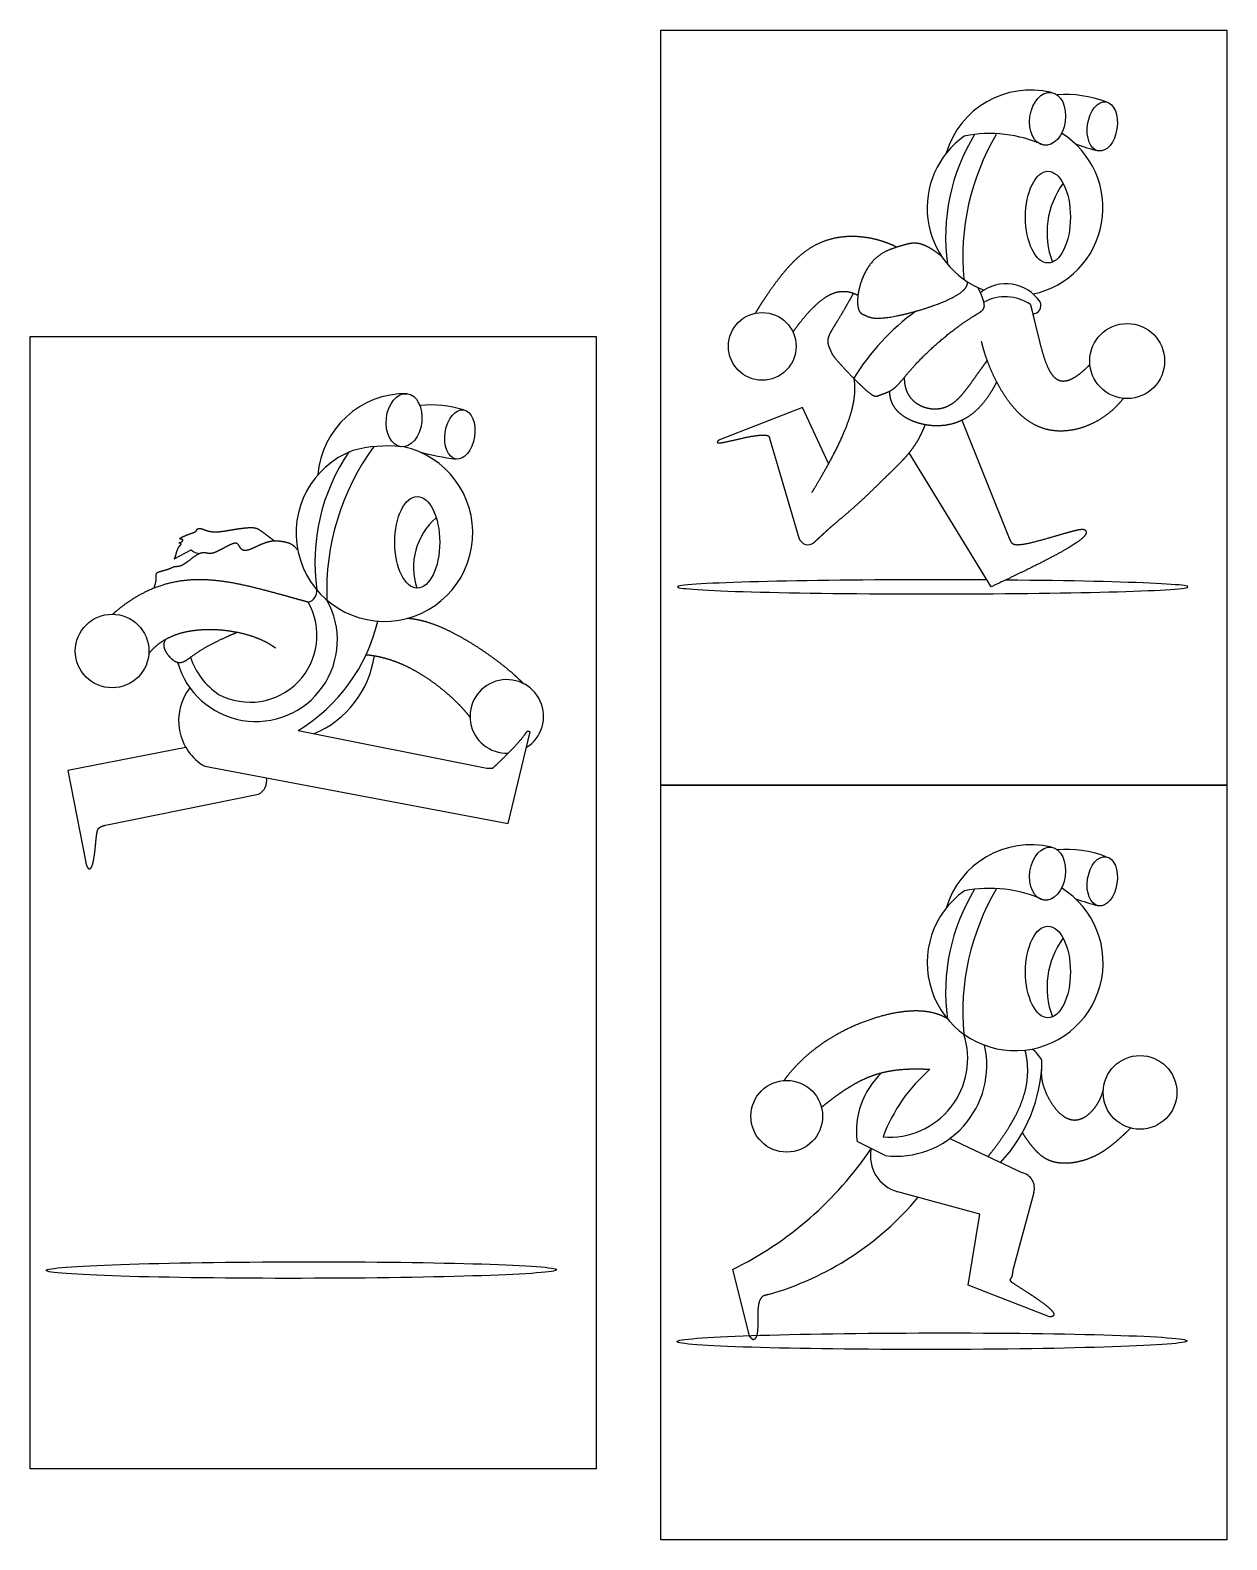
# Model space of a CAD drawing. Header units: centimetres. Extents: x 0 to 6.34, y -0.38 to 7.62.
import ezdxf

# ---------------------------------------------------------------- set-up
doc = ezdxf.new("R2010")
doc.units = ezdxf.units.CM
doc.header["$MEASUREMENT"] = 0

msp = doc.modelspace()

# ---------------------------------------------------------------- linework, layer by layer
for p, q in [((4.0935, 5.623), (3.654, 5.4515)), ((4.2327, 5.3274), (4.0935, 5.623)), ((4.9394, 5.5561), (5.1935, 4.923)), ((3.9191, 5.4611), (4.0754, 4.9323)), ((5.0935, 4.673), (4.6597, 5.3833)), ((0.7634, 4.8208), (0.8536, 4.8699)), ((1.4208, 3.9123), (2.4205, 3.7114)), ((2.5344, 3.4183), (2.6483, 3.8985)), ((0.8257, 3.8212), (0.2, 3.7)), ((0.2, 3.7), (0.2946, 3.212)), ((0.9253, 3.722), (2.5344, 3.4183)), ((0.4, 3.41), (1.2107, 3.575)), ((4.5325, 1.6592), (4.3839, 1.7333)), ((4.8746, 1.749), (5.2596, 1.5683)), ((5.0342, 1.3491), (4.5988, 1.4677)), ((5.3208, 1.4642), (5.2086, 1.0519)), ((4.9719, 0.9728), (5.0342, 1.3491)), ((3.7233, 1.0554), (3.8114, 0.7047)), ((5.4028, 0.804), (4.9719, 0.9728))]:
    msp.add_line(p, q)
for points in [[(6.3435, 3.623), (3.3435, 3.623), (3.3435, 7.623), (6.3435, 7.623)], [(3, 0), (0, 0), (0, 6), (3, 6)], [(3.3435, -0.377), (3.3435, 3.623), (6.3435, 3.623), (6.3435, -0.377)]]:
    msp.add_lwpolyline(points, close=True)
for centre, radius in [((3.8808, 5.9475), 0.1794), ((5.8153, 5.8697), 0.1987), ((0.4343, 4.333), 0.195), ((5.8835, 1.9938), 0.1953), ((4.0104, 1.8673), 0.19)]:
    msp.add_circle(centre, radius)
for centre, radius, start, end in [((5.3044, 6.8381), 0.4678, 76.51206, 163.45041), ((5.49, 6.6769), 0.6051, 69.33846, 94.35892), ((5.221, 6.6815), 0.4661, 125.26319, 249.36878), ((5.8977, 6.5243), 1.0451, 148.48156, 187.70783), ((6.2284, 6.4194), 1.2845, 149.52965, 185.20574), ((5.0867, 6.3842), 0.6912, 65.47774, 101.24246), ((5.221, 6.6815), 0.4661, 281.79497, 58.08049), ((6.0012, 8.3031), 1.3626, 250.25429, 255.65324), ((5.8374, 6.5502), 0.4469, 144.0951, 200.45744), ((5.1731, 6.0613), 0.2176, 34.00481, 128.49244), ((5.1686, 5.9737), 0.2368, 55.50683, 118.49386), ((5.3157, 6.163), 0.0428, 268.8439, 27.86358), ((5.4361, 5.1176), 1.2578, 126.14281, 148.31317), ((1.9912, 5.2291), 0.4678, 89.19725, 175.47644), ((2.1208, 5.0319), 0.6051, 72.99366, 95.23654), ((1.8779, 4.9584), 0.4683, -249.02281, 77.52742), ((2.5542, 4.8013), 1.0451, 145.72086, 187.8994), ((2.8674, 4.6525), 1.2954, 143.87575, 182.18766), ((1.8914, 4.7286), 0.6912, 83.79688, 105.19203), ((2.419, 6.7036), 1.3626, 254.92938, 263.20398), ((2.3798, 4.7755), 0.3479, 130.77395, 198.27317), ((4.1233, 4.9465), 0.0499, 196.47691, 312.95842), ((0.8984, 4.9103), 0.0603, 222.04217, 271.52464), ((1.4598, 4.6495), 0.0597, -75.9757, 7.91837), ((1.1967, 4.3912), 0.4318, -164.17476, 29.37921), ((1.1658, 4.4165), 0.3548, -118.03745, 29.58032), ((0.9375, 4.7084), 0.9314, 301.26326, 346.52759), ((1.2083, 4.4167), 0.3768, 198.03355, 236.25736), ((1.2973, 4.3853), 0.5329, 293.09047, 351.65214), ((2.5267, 3.9866), 0.195, 302.0022, 272.24835), ((1.0676, 3.9643), 0.281, 141.77413, 239.58256), ((1.1764, 3.6446), 0.0776, -63.73793, 11.58911), ((5.3044, 2.8381), 0.4678, 76.51206, 163.50788), ((5.49, 2.6769), 0.6051, 69.33846, 94.35892), ((5.2215, 2.6814), 0.4663, 125.27478, 58.1333), ((5.8977, 2.5243), 1.0451, 148.48156, 187.69836), ((6.2284, 2.4194), 1.2845, 149.52965, 185.20574), ((5.0867, 2.3842), 0.6912, 65.47774, 101.22242), ((6.0012, 4.3031), 1.3626, 250.30152, 255.65324), ((5.8374, 2.5502), 0.4469, 144.0951, 200.45744), ((4.5536, 2.1729), 0.4163, 265.5094, 18.17695), ((4.5898, 2.1374), 0.4815, 263.15943, 12.81194), ((4.5597, 2.1757), 0.8039, 316.55591, 359.09707), ((5.204, 2.0783), 0.1806, 27.96249, 53.63417), ((4.8015, 1.7902), 0.4215, 133.08014, 187.75808), ((5.3519, 1.4465), 0.8873, 130.97876, 159.45236), ((2.8865, 2.7568), 1.896, 296.19061, 325.98919), ((4.6503, 1.6569), 0.1961, 168.43487, 254.76763), ((5.2394, 1.4864), 0.0844, 344.77182, 76.17758), ((3.4698, 2.4772), 1.6163, 285.93515, 319.99081)]:
    msp.add_arc(centre, radius, start, end)
for centre, major_axis, ratio in [((5.3935, 7.153), (0.02, 0.14), 0.667422), ((5.6835, 7.113), (0.02, 0.13), 0.598058), ((5.3955, 6.6323), (0, 0.2429), 0.489979), ((1.9819, 5.5563), (0.0158, 0.1405), 0.667422), ((2.2778, 5.4805), (0.02, 0.13), 0.598058), ((2.052, 4.9093), (0, 0.2429), 0.489979), ((5.3935, 3.153), (0.02, 0.14), 0.667422), ((5.6835, 3.113), (0.02, 0.13), 0.598058), ((5.3955, 2.6323), (0, 0.2429), 0.489979), ((1.4377, 1.0524), (1.3527, 0.0018), 0.032427), ((4.7812, 0.6754), (1.3527, 0.0018), 0.032427)]:
    msp.add_ellipse(centre, major_axis=major_axis, ratio=ratio)
msp.add_ellipse((4.7847, 4.673), major_axis=(1.3522, 0), ratio=0.027654, start_param=1.357301, end_param=7.565135)
for points in [[(4.5935, 6.473), (4.586, 6.4768), (4.5707, 6.4842), (4.5473, 6.4943), (4.5147, 6.506), (4.472, 6.5175), (4.4274, 6.5256), (4.381, 6.5301), (4.3334, 6.5303), (4.285, 6.5255), (4.2368, 6.5151), (4.1895, 6.4984), (4.1438, 6.4751), (4.1005, 6.4456), (4.0599, 6.4108), (4.0223, 6.3723), (3.9877, 6.3317), (3.9562, 6.2909), (3.9278, 6.2515), (3.9023, 6.2144), (3.8797, 6.1804), (3.8638, 6.1558), (3.8532, 6.1388), (3.8467, 6.1282), (3.8435, 6.123)], [(4.8324, 6.424), (4.8245, 6.4304), (4.8091, 6.4424), (4.7871, 6.4582), (4.76, 6.4748), (4.73, 6.4882), (4.7032, 6.4947), (4.6787, 6.4951), (4.6549, 6.4909), (4.6294, 6.4839), (4.6005, 6.4754), (4.5672, 6.4649), (4.5303, 6.4497), (4.4918, 6.4257), (4.4547, 6.3894), (4.4224, 6.3394), (4.3982, 6.2781), (4.3847, 6.2134), (4.3843, 6.1594), (4.395, 6.1246), (4.4168, 6.116), (4.4337, 6.1089), (4.4555, 6.0974), (4.4964, 6.095), (4.5556, 6.1006), (4.6293, 6.1154), (4.7094, 6.1366), (4.7872, 6.1617), (4.8555, 6.1884), (4.9101, 6.2154), (4.9483, 6.2416), (4.9648, 6.2618), (4.9692, 6.2763), (4.9685, 6.2858), (4.9672, 6.2905)], [(4.0435, 6.023), (4.0511, 6.0337), (4.0662, 6.0545), (4.0886, 6.084), (4.1182, 6.12), (4.1545, 6.1587), (4.1902, 6.1907), (4.2252, 6.2152), (4.2594, 6.2316), (4.2927, 6.2398), (4.3253, 6.2402), (4.3508, 6.2347), (4.3696, 6.2276), (4.382, 6.2215), (4.3882, 6.2181)], [(5.795, 5.672), (5.7885, 5.6637), (5.7752, 5.6476), (5.7542, 5.6247), (5.724, 5.5967), (5.6825, 5.5661), (5.6375, 5.5403), (5.5893, 5.5198), (5.5385, 5.5051), (5.4863, 5.4974), (5.4338, 5.4977), (5.3823, 5.5068), (5.333, 5.5252), (5.287, 5.5526), (5.2446, 5.588), (5.2061, 5.6298), (5.1717, 5.6761), (5.1412, 5.7251), (5.1144, 5.7753), (5.0913, 5.8256), (5.0717, 5.8756), (5.0587, 5.9149), (5.0505, 5.9441), (5.0458, 5.9634), (5.0435, 5.973)], [(4.6337, 5.783), (4.6336, 5.7757), (4.6339, 5.7613), (4.6361, 5.7408), (4.6424, 5.7157), (4.6557, 5.688), (4.6745, 5.6641), (4.6982, 5.6444), (4.726, 5.6292), (4.7568, 5.6191), (4.789, 5.6147), (4.821, 5.6163), (4.8515, 5.624), (4.8798, 5.6377), (4.9058, 5.6564), (4.9295, 5.6793), (4.9515, 5.7049), (4.9725, 5.7323), (4.9929, 5.7605), (5.0131, 5.7888), (5.0332, 5.817), (5.0493, 5.8393), (5.0615, 5.8558), (5.0696, 5.8668), (5.0737, 5.8722)], [(4.3658, 5.7783), (4.3672, 5.7706), (4.3696, 5.7548), (4.3715, 5.7299), (4.3707, 5.6942), (4.3637, 5.6451), (4.3504, 5.5912), (4.3305, 5.5324), (4.304, 5.4687), (4.2717, 5.4006), (4.234, 5.3285), (4.2001, 5.268), (4.1726, 5.2211), (4.1533, 5.1891), (4.1435, 5.173)], [(5.1232, 5.7598), (5.1187, 5.7506), (5.1095, 5.7325), (5.0951, 5.7068), (5.0748, 5.6752), (5.0474, 5.64), (5.0181, 5.6093), (4.9869, 5.5833), (4.9537, 5.5621), (4.9188, 5.5456), (4.8822, 5.534), (4.8443, 5.5272), (4.8055, 5.5252), (4.7664, 5.5277), (4.7278, 5.5346), (4.6909, 5.5456), (4.6567, 5.5602), (4.6264, 5.5782), (4.6009, 5.5993), (4.5808, 5.6232), (4.5665, 5.6496), (4.5598, 5.6728), (4.5573, 5.6913), (4.5568, 5.7041), (4.5569, 5.7106)], [(3.654, 5.4515), (3.6534, 5.4513), (3.6523, 5.4508), (3.6505, 5.4498), (3.6482, 5.4482), (3.6454, 5.4456), (3.643, 5.4426), (3.6417, 5.4395), (3.6426, 5.4369), (3.647, 5.4354), (3.6559, 5.4355), (3.6698, 5.4374), (3.6884, 5.4411), (3.7111, 5.4462), (3.7367, 5.4523), (3.764, 5.4586), (3.7914, 5.4646), (3.8177, 5.4698), (3.8417, 5.4738), (3.8626, 5.4764), (3.88, 5.4776), (3.8936, 5.4776), (3.9035, 5.4765), (3.9103, 5.4747), (3.9144, 5.4723), (3.9168, 5.4693), (3.9178, 5.4663), (3.9185, 5.4638), (3.9189, 5.462), (3.9191, 5.4611)], [(0.7634, 4.8208), (0.7638, 4.8211), (0.7646, 4.822), (0.7658, 4.8238), (0.7675, 4.8272), (0.7697, 4.8333), (0.7721, 4.841), (0.7746, 4.85), (0.7774, 4.8597), (0.7806, 4.8694), (0.7845, 4.8783), (0.7887, 4.8858), (0.7932, 4.8915), (0.7975, 4.8953), (0.8004, 4.8975), (0.8013, 4.8991), (0.7996, 4.9006), (0.796, 4.9023), (0.7921, 4.9041), (0.7896, 4.9056), (0.7899, 4.9067), (0.7928, 4.9076), (0.7972, 4.9088), (0.8018, 4.9106), (0.8057, 4.9132), (0.8085, 4.9163), (0.81, 4.9193), (0.8104, 4.9217), (0.8094, 4.9233), (0.8067, 4.9243), (0.8023, 4.925), (0.7974, 4.9257), (0.7937, 4.9271), (0.7934, 4.9294), (0.7978, 4.9331), (0.807, 4.9379), (0.8198, 4.9435), (0.8347, 4.9494), (0.8497, 4.9549), (0.8627, 4.9598), (0.8724, 4.9635), (0.8782, 4.9663), (0.8808, 4.9685), (0.8814, 4.9706), (0.8818, 4.9732), (0.8831, 4.9764), (0.8858, 4.9796), (0.8901, 4.9821), (0.8956, 4.9833), (0.9022, 4.9827), (0.9098, 4.9807), (0.9184, 4.9775), (0.9281, 4.9737), (0.9388, 4.9701), (0.9506, 4.9671), (0.9634, 4.9651), (0.9773, 4.9643), (0.9921, 4.9646), (1.0078, 4.9658), (1.0242, 4.968), (1.0412, 4.9706), (1.0584, 4.9736), (1.0757, 4.9765), (1.0927, 4.9794), (1.1093, 4.9818), (1.125, 4.9839), (1.1396, 4.9856), (1.1529, 4.9867), (1.1648, 4.9873), (1.1751, 4.9873), (1.184, 4.9868), (1.1917, 4.9857), (1.1985, 4.9839), (1.2049, 4.9814), (1.2112, 4.978), (1.218, 4.9737), (1.2255, 4.9685), (1.234, 4.9624), (1.2437, 4.9552), (1.2547, 4.9469), (1.2671, 4.9376), (1.2781, 4.9294), (1.2871, 4.9227), (1.2933, 4.918), (1.2965, 4.9157)], [(5.1935, 4.923), (5.1946, 4.9203), (5.1969, 4.9152), (5.2007, 4.9082), (5.2077, 4.9004), (5.224, 4.8953), (5.2525, 4.8964), (5.2939, 4.9041), (5.3455, 4.9171), (5.4023, 4.9331), (5.4581, 4.9495), (5.5073, 4.9638), (5.5452, 4.974), (5.5702, 4.9788), (5.5844, 4.9789), (5.5919, 4.9756), (5.5964, 4.9702), (5.5989, 4.9631), (5.5976, 4.9537), (5.5894, 4.9412), (5.5719, 4.9248), (5.5433, 4.904), (5.5023, 4.8783), (5.4482, 4.8477), (5.3808, 4.812), (5.2997, 4.7711), (5.224, 4.7344), (5.1611, 4.7046), (5.1165, 4.6837), (5.0935, 4.673)], [(1.4743, 4.5916), (1.4655, 4.594), (1.4473, 4.599), (1.4184, 4.6069), (1.3765, 4.6185), (1.3188, 4.6345), (1.2555, 4.6518), (1.1871, 4.6695), (1.1143, 4.6864), (1.0382, 4.7006), (0.9601, 4.71), (0.8813, 4.7127), (0.8029, 4.707), (0.7258, 4.6916), (0.6505, 4.6663), (0.5772, 4.6308), (0.5203, 4.5945), (0.4785, 4.5629), (0.4511, 4.54), (0.4374, 4.528)], [(2.0023, 4.5069), (2.0097, 4.5064), (2.0246, 4.5049), (2.0476, 4.5015), (2.0796, 4.4947), (2.1216, 4.4822), (2.1656, 4.4657), (2.2114, 4.4454), (2.2585, 4.4216), (2.3062, 4.3948), (2.3535, 4.366), (2.3995, 4.3358), (2.4434, 4.3052), (2.4845, 4.2748), (2.5223, 4.2449), (2.5567, 4.2158), (2.5814, 4.1933), (2.5985, 4.1769), (2.6092, 4.1661), (2.6144, 4.1607)], [(0.6288, 4.3193), (0.6344, 4.3262), (0.646, 4.3397), (0.6647, 4.3585), (0.6924, 4.3808), (0.7315, 4.404), (0.7751, 4.4224), (0.8229, 4.4359), (0.8743, 4.4444), (0.9281, 4.4483), (0.983, 4.4478), (1.0375, 4.4433), (1.0902, 4.4352), (1.1399, 4.4239), (1.1861, 4.4095), (1.2283, 4.3925), (1.259, 4.3767), (1.2802, 4.3638), (1.2935, 4.3547), (1.3, 4.35)], [(0.7184, 4.3952), (0.7164, 4.3926), (0.713, 4.3871), (0.7092, 4.3785), (0.7071, 4.3664), (0.7092, 4.3501), (0.7158, 4.3331), (0.7264, 4.316), (0.7399, 4.2999), (0.7552, 4.2862), (0.7709, 4.2762), (0.7862, 4.2711), (0.8008, 4.2714), (0.8154, 4.2766), (0.8311, 4.2862), (0.849, 4.2993), (0.8703, 4.3148), (0.8959, 4.332), (0.9261, 4.3506), (0.9613, 4.3701), (1.0015, 4.3903), (1.0376, 4.407), (1.067, 4.4198), (1.0875, 4.4284), (1.0981, 4.4327)], [(1.7811, 4.3137), (1.7897, 4.3129), (1.8069, 4.3109), (1.8327, 4.307), (1.8672, 4.2998), (1.9104, 4.2874), (1.9536, 4.2716), (1.9966, 4.2525), (2.0392, 4.2302), (2.081, 4.2052), (2.1215, 4.1782), (2.16, 4.1499), (2.1962, 4.1209), (2.2295, 4.0919), (2.2598, 4.0632), (2.2871, 4.0351), (2.3064, 4.0132), (2.3196, 3.997), (2.3278, 3.9863), (2.3317, 3.9811)], [(2.4205, 3.7114), (2.4226, 3.7116), (2.4265, 3.7119), (2.4317, 3.7122), (2.4374, 3.7123), (2.4425, 3.712), (2.4459, 3.7114), (2.4483, 3.7111), (2.4509, 3.7121), (2.4553, 3.7154), (2.4627, 3.7222), (2.4743, 3.7331), (2.4902, 3.7483), (2.5098, 3.7673), (2.5318, 3.789), (2.5545, 3.8121), (2.5762, 3.835), (2.5953, 3.8564), (2.6107, 3.8748), (2.6218, 3.8894), (2.6289, 3.8998), (2.6334, 3.9061), (2.6369, 3.909), (2.6407, 3.9094), (2.6447, 3.908), (2.6475, 3.9056), (2.6487, 3.9031), (2.6488, 3.9009), (2.6485, 3.8994), (2.6483, 3.8985)], [(0.2946, 3.212), (0.295, 3.2097), (0.296, 3.2054), (0.2977, 3.1994), (0.3002, 3.1925), (0.3038, 3.1857), (0.3079, 3.1808), (0.3125, 3.1783), (0.3173, 3.1786), (0.3221, 3.1825), (0.327, 3.1907), (0.3315, 3.2034), (0.3356, 3.2204), (0.3392, 3.241), (0.3424, 3.2639), (0.345, 3.2876), (0.3472, 3.3106), (0.3491, 3.3318), (0.351, 3.35), (0.3529, 3.3648), (0.3552, 3.3764), (0.3581, 3.3852), (0.3619, 3.3919), (0.3669, 3.397), (0.373, 3.4012), (0.3806, 3.4047), (0.3877, 3.4071), (0.3936, 3.4086), (0.3978, 3.4096), (0.4, 3.41)], [(4.862, 2.3843), (4.8543, 2.3891), (4.8384, 2.3979), (4.8129, 2.4091), (4.7754, 2.4199), (4.7226, 2.4266), (4.6642, 2.4263), (4.6006, 2.4189), (4.5329, 2.4048), (4.4628, 2.3843), (4.392, 2.358), (4.3226, 2.3266), (4.2561, 2.2907), (4.1938, 2.2507), (4.1363, 2.2071), (4.0839, 2.1602), (4.046, 2.1203), (4.0199, 2.089), (4.0035, 2.0675), (3.9956, 2.0567)], [(5.0774, 1.6538), (5.0875, 1.6663), (5.1072, 1.6912), (5.1353, 1.7282), (5.1695, 1.7769), (5.2065, 1.8367), (5.2374, 1.8953), (5.2613, 1.9525), (5.2779, 2.0083), (5.2872, 2.0627), (5.2896, 2.1158), (5.2864, 2.1573), (5.2814, 2.1879), (5.2768, 2.208), (5.2742, 2.2181)], [(4.1944, 1.9145), (4.2005, 1.9195), (4.2127, 1.9295), (4.2311, 1.9441), (4.2558, 1.963), (4.2869, 1.9857), (4.3183, 2.0073), (4.3503, 2.0276), (4.383, 2.0466), (4.417, 2.0638), (4.4525, 2.0791), (4.49, 2.0922), (4.5299, 2.1028), (4.5725, 2.1107), (4.6177, 2.1161), (4.6657, 2.1189), (4.7061, 2.1191), (4.7376, 2.1181), (4.7591, 2.117), (4.77, 2.1163)], [(5.3619, 2.1224), (5.3611, 2.1174), (5.36, 2.1072), (5.3595, 2.0913), (5.3611, 2.0691), (5.3671, 2.0396), (5.377, 2.0087), (5.3907, 1.9769), (5.4079, 1.9453), (5.4283, 1.9152), (5.4513, 1.8886), (5.476, 1.8673), (5.5019, 1.8528), (5.528, 1.8462), (5.5538, 1.8474), (5.5785, 1.8557), (5.6016, 1.8697), (5.6226, 1.8879), (5.6413, 1.9088), (5.6573, 1.9314), (5.6706, 1.9552), (5.6791, 1.9748), (5.6843, 1.9899), (5.6872, 2.0001), (5.6885, 2.0053)], [(5.2596, 1.7801), (5.2629, 1.7748), (5.2695, 1.7645), (5.2794, 1.7496), (5.2927, 1.7308), (5.3094, 1.7092), (5.3264, 1.6896), (5.3438, 1.672), (5.362, 1.6566), (5.3816, 1.6436), (5.4032, 1.6331), (5.4272, 1.6254), (5.4539, 1.6207), (5.4831, 1.6191), (5.5142, 1.6205), (5.5463, 1.625), (5.5784, 1.6323), (5.6096, 1.6423), (5.6393, 1.6547), (5.667, 1.669), (5.6927, 1.6848), (5.7166, 1.7016), (5.7389, 1.719), (5.76, 1.7365), (5.7799, 1.754), (5.7988, 1.7713), (5.8131, 1.7849), (5.8235, 1.795), (5.8303, 1.8017), (5.8336, 1.805)], [(5.2086, 1.0519), (5.2085, 1.0485), (5.2082, 1.0421), (5.2073, 1.0334), (5.2055, 1.0236), (5.2022, 1.0144), (5.1983, 1.0078), (5.1947, 1.0031), (5.1931, 0.9993), (5.1955, 0.9947), (5.2037, 0.9878), (5.2191, 0.9774), (5.2416, 0.9631), (5.2698, 0.9453), (5.3018, 0.9248), (5.3349, 0.9028), (5.3664, 0.8806), (5.3936, 0.8596), (5.4141, 0.841), (5.4261, 0.8257), (5.4288, 0.8142), (5.4233, 0.8081), (5.4148, 0.8054), (5.4071, 0.8043), (5.4028, 0.804)], [(3.9135, 0.923), (3.9118, 0.9224), (3.9085, 0.9214), (3.9039, 0.9201), (3.8982, 0.9188), (3.8918, 0.9172), (3.8856, 0.9147), (3.8794, 0.9104), (3.8733, 0.9035), (3.8677, 0.8934), (3.863, 0.8797), (3.8594, 0.8625), (3.8573, 0.842), (3.8566, 0.819), (3.8567, 0.7946), (3.8571, 0.7703), (3.857, 0.7474), (3.8558, 0.7272), (3.8532, 0.7107), (3.8492, 0.6985), (3.8444, 0.6903), (3.8396, 0.6854), (3.8356, 0.683), (3.8326, 0.6826), (3.8294, 0.6843), (3.8251, 0.6884), (3.8204, 0.6937), (3.8162, 0.6987), (3.813, 0.7026), (3.8114, 0.7047)]]:
    msp.add_open_spline(points, degree=5)
for points, knots in [([(4.3636, 6.2294), (4.3624, 6.2271), (4.3611, 6.2249), (4.3599, 6.2226), (4.3587, 6.2203), (4.3574, 6.2181), (4.353, 6.2099), (4.3442, 6.194), (4.3315, 6.1712), (4.3155, 6.1431), (4.2971, 6.1117), (4.2804, 6.084), (4.2655, 6.0598), (4.2526, 6.0388), (4.2418, 6.0206), (4.2337, 6.0045), (4.2287, 5.9898), (4.227, 5.9757), (4.2287, 5.9617), (4.2329, 5.948), (4.2381, 5.9356), (4.2427, 5.9251), (4.2462, 5.9167), (4.2499, 5.9087), (4.2564, 5.8983), (4.2684, 5.8828), (4.2873, 5.861), (4.3126, 5.8333), (4.3424, 5.8019), (4.3743, 5.7694), (4.4052, 5.7391), (4.4326, 5.7137), (4.4546, 5.6956), (4.4707, 5.6855), (4.4822, 5.6826), (4.4918, 5.6845), (4.5022, 5.6887), (4.515, 5.6937), (4.5301, 5.699), (4.5464, 5.7051), (4.5629, 5.7132), (4.5789, 5.724), (4.5947, 5.7382), (4.6113, 5.7563), (4.6297, 5.7783), (4.6512, 5.8041), (4.6764, 5.8332), (4.7057, 5.865), (4.7386, 5.8986), (4.7743, 5.9327), (4.8118, 5.9664), (4.8497, 5.9985), (4.8867, 6.0281), (4.9215, 6.0542), (4.9529, 6.0765), (4.9802, 6.0946), (5.003, 6.1089), (5.0213, 6.12), (5.0355, 6.1288), (5.046, 6.1364), (5.0532, 6.1439), (5.0574, 6.1523), (5.0588, 6.1625), (5.0575, 6.1752), (5.0535, 6.1908), (5.047, 6.2097), (5.0396, 6.2275), (5.033, 6.2423), (5.028, 6.2529), (5.0254, 6.2584)], [0, 0, 0, 0, 0, 0, 0.012885, 0.012885, 0.012885, 0.012885, 0.012885, 0.029552, 0.046218, 0.062885, 0.079552, 0.096218, 0.112885, 0.129552, 0.146218, 0.162885, 0.179552, 0.196218, 0.212885, 0.229552, 0.246218, 0.262885, 0.279552, 0.296218, 0.312885, 0.329552, 0.346218, 0.362885, 0.379552, 0.396218, 0.412885, 0.429552, 0.446218, 0.462885, 0.479552, 0.496218, 0.512885, 0.529552, 0.546218, 0.562885, 0.579552, 0.596218, 0.612885, 0.629552, 0.646218, 0.662885, 0.679552, 0.696218, 0.712885, 0.729552, 0.746218, 0.762885, 0.779552, 0.796218, 0.812885, 0.829552, 0.846218, 0.862885, 0.879552, 0.896218, 0.912885, 0.929552, 0.946218, 0.962885, 0.979552, 0.996218, 1.012885, 1.012885, 1.012885, 1.012885, 1.012885, 1.012885]), ([(5.3027, 6.1689), (5.3048, 6.1606), (5.3093, 6.1428), (5.3161, 6.1151), (5.3254, 6.0769), (5.3372, 6.0276), (5.3496, 5.9765), (5.3627, 5.926), (5.3771, 5.878), (5.3936, 5.8349), (5.4129, 5.7995), (5.4357, 5.7744), (5.4628, 5.7617), (5.4944, 5.7626), (5.5305, 5.7773), (5.5631, 5.8002), (5.5895, 5.8234), (5.608, 5.8416), (5.6175, 5.8513)], [0.0745343, 0.0745343, 0.0745343, 0.0745343, 0.0745343, 0.0745343, 0.1333333, 0.2, 0.2666667, 0.3333333, 0.4, 0.4666667, 0.5333333, 0.6, 0.6666667, 0.7333333, 0.8, 0.8666667, 0.9333333, 1, 1, 1, 1, 1, 1]), ([(4.1573, 4.91), (4.1665, 4.9186), (4.1758, 4.9272), (4.185, 4.9358), (4.1943, 4.9444), (4.2035, 4.953), (4.2061, 4.9554), (4.2125, 4.9613), (4.2232, 4.9712), (4.2393, 4.9858), (4.2624, 5.0058), (4.2893, 5.0285), (4.3178, 5.0524), (4.3473, 5.0774), (4.3769, 5.1034), (4.4062, 5.13), (4.4348, 5.1568), (4.4625, 5.1835), (4.4893, 5.2097), (4.5152, 5.2352), (4.5403, 5.2596), (4.5645, 5.2831), (4.5878, 5.3059), (4.6102, 5.3282), (4.6315, 5.3504), (4.6517, 5.373), (4.6706, 5.3964), (4.6882, 5.4208), (4.7045, 5.4465), (4.7195, 5.4735), (4.7303, 5.4962), (4.7379, 5.5139), (4.7426, 5.526), (4.7449, 5.5321)], [0, 0, 0, 0, 0, 0, 0.0631557, 0.0631557, 0.0631557, 0.0631557, 0.0631557, 0.0835954, 0.1121668, 0.1407383, 0.1693097, 0.1978811, 0.2264525, 0.255024, 0.2835954, 0.3121668, 0.3407383, 0.3693097, 0.3978811, 0.4264525, 0.455024, 0.4835954, 0.5121668, 0.5407383, 0.5693097, 0.5978811, 0.6264525, 0.655024, 0.6835954, 0.7121668, 0.7407383, 0.7407383, 0.7407383, 0.7407383, 0.7407383, 0.7407383]), ([(1.4184, 4.8684), (1.4168, 4.8704), (1.4136, 4.8743), (1.4087, 4.8797), (1.4019, 4.8862), (1.3931, 4.8931), (1.3839, 4.8986), (1.3744, 4.9031), (1.3646, 4.9065), (1.3546, 4.9091), (1.3445, 4.9111), (1.3344, 4.9128), (1.3243, 4.9141), (1.3142, 4.9152), (1.304, 4.9158), (1.2935, 4.9158), (1.2828, 4.9149), (1.2718, 4.913), (1.2608, 4.9103), (1.2501, 4.907), (1.2401, 4.9035), (1.231, 4.9001), (1.2228, 4.8968), (1.2151, 4.8936), (1.2072, 4.8901), (1.1983, 4.8859), (1.1879, 4.8809), (1.176, 4.8752), (1.163, 4.87), (1.1499, 4.8661), (1.1378, 4.8648), (1.1275, 4.8669), (1.1195, 4.8723), (1.1135, 4.8802), (1.1086, 4.889), (1.1037, 4.8969), (1.098, 4.9025), (1.0909, 4.9049), (1.0824, 4.9042), (1.0728, 4.9013), (1.0626, 4.8969), (1.0522, 4.8919), (1.0416, 4.8865), (1.031, 4.881), (1.0201, 4.8752), (1.0089, 4.8693), (0.9975, 4.8633), (0.9859, 4.8578), (0.9745, 4.8533), (0.9634, 4.8505), (0.953, 4.8495), (0.9431, 4.8504), (0.9336, 4.8522), (0.9238, 4.8539), (0.9133, 4.854), (0.9016, 4.8513), (0.8884, 4.8453), (0.8739, 4.8361), (0.8585, 4.8248), (0.8427, 4.8126), (0.8274, 4.8011), (0.8131, 4.7914), (0.8004, 4.7847), (0.7897, 4.7811), (0.781, 4.7799), (0.7741, 4.78), (0.7684, 4.7801), (0.7631, 4.779), (0.7572, 4.7766), (0.7498, 4.7729), (0.74, 4.7686), (0.7277, 4.7643), (0.7137, 4.7602), (0.6994, 4.7564), (0.6862, 4.7528), (0.6758, 4.7491), (0.6691, 4.7448), (0.666, 4.7394), (0.6656, 4.7327), (0.6663, 4.7241), (0.6664, 4.7135), (0.665, 4.7009), (0.6621, 4.6885), (0.659, 4.6781), (0.6566, 4.6707), (0.6552, 4.6664), (0.6548, 4.6653)], [0, 0, 0, 0, 0, 0, 0.0111111, 0.0222222, 0.0333333, 0.0444444, 0.0555556, 0.0666667, 0.0777778, 0.0888889, 0.1, 0.1111111, 0.1222222, 0.1333333, 0.1444444, 0.1555556, 0.1666667, 0.1777778, 0.1888889, 0.2, 0.2111111, 0.2222222, 0.2333333, 0.2444444, 0.2555556, 0.2666667, 0.2777778, 0.2888889, 0.3, 0.3111111, 0.3222222, 0.3333333, 0.3444444, 0.3555556, 0.3666667, 0.3777778, 0.3888889, 0.4, 0.4111111, 0.4222222, 0.4333333, 0.4444444, 0.4555556, 0.4666667, 0.4777778, 0.4888889, 0.5, 0.5111111, 0.5222222, 0.5333333, 0.5444444, 0.5555556, 0.5666667, 0.5777778, 0.5888889, 0.6, 0.6111111, 0.6222222, 0.6333333, 0.6444444, 0.6555556, 0.6666667, 0.6777778, 0.6888889, 0.7, 0.7111111, 0.7222222, 0.7333333, 0.7444444, 0.7555556, 0.7666667, 0.7777778, 0.7888889, 0.8, 0.8111111, 0.8222222, 0.8333333, 0.8444444, 0.8555556, 0.8666667, 0.8777778, 0.8888889, 0.9, 0.9035022, 0.9035022, 0.9035022, 0.9035022, 0.9035022, 0.9035022])]:
    msp.add_open_spline(points, degree=5, knots=knots)

doc.saveas('drawing.dxf')
